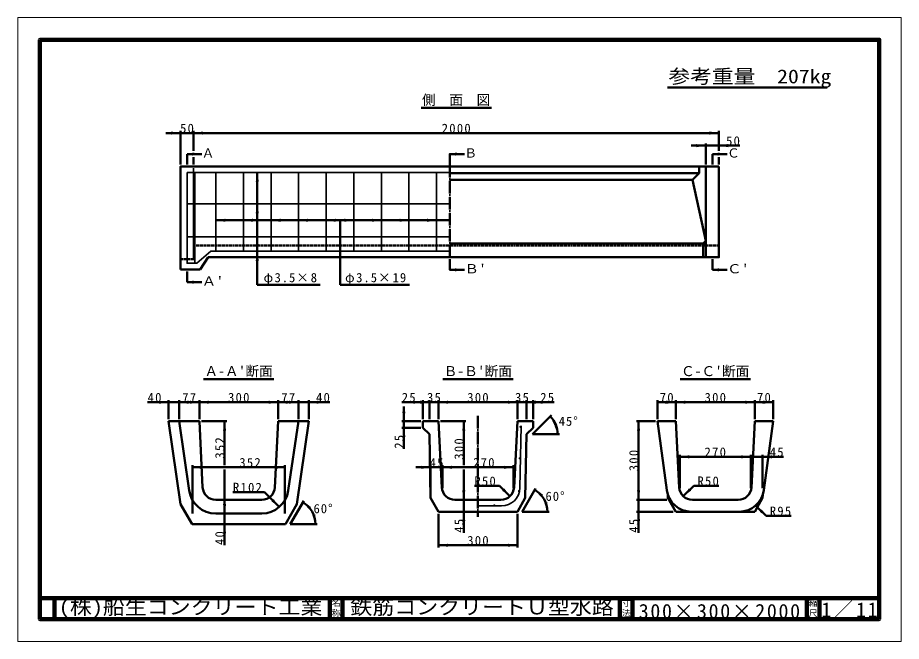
# Model space of a CAD drawing. Units: millimetres, scale not verified. Extents: x -2102 to 2102, y -1485 to 1485.
import ezdxf
from ezdxf.enums import TextEntityAlignment as Align

# ---------------------------------------------------------------- set-up
doc = ezdxf.new("R2010")
doc.units = ezdxf.units.MM
doc.header["$LTSCALE"] = 5
doc.linetypes.add('DOTTED', pattern=[1.75, 0.25, -1.5])
doc.linetypes.add('LONG_DASHED_DOTTED', pattern=[15.25, 12, -1.5, 0.25, -1.5])
doc.layers.add('0-0_V-nasSTD', color=7, linetype='Continuous', lineweight=50)
doc.layers.add('0-1_0', color=7, linetype='Continuous', lineweight=50)
doc.styles.add('ＭＳ ゴシック', font='')
doc.styles.get('ＭＳ ゴシック').set_extended_font_data('MS Gothic')

msp = doc.modelspace()

# ---------------------------------------------------------------- linework, layer by layer
at = {"layer": '0-0_V-nasSTD', "lineweight": 100}
for p, q in [((-1997.5, 1380), (-1997.5, -1380)), ((-1927.5, -1280), (-1927.5, -1380)), ((-617.5, -1280), (-617.5, -1380)), ((-557.5, -1280), (-557.5, -1380)), ((762.5, -1280), (762.5, -1380)), ((822.5, -1280), (822.5, -1380)), ((1652.5, -1280), (1652.5, -1380)), ((1652.5, -1280), (1652.5, -1380)), ((1712.5, -1280), (1712.5, -1380)), ((-1997.5, -1380), (1997.5, -1380))]:
    msp.add_line(p, q, dxfattribs=at)
at = {"layer": '0-0_V-nasSTD'}
for p, q in [((-1327.956, 945.463), (-1327.956, 785.463)), ((-1265.456, 945.463), (-1265.456, 850.463)), ((-1265.456, 935.463), (1234.544, 935.463)), ((1234.544, 945.463), (1234.544, 850.463)), ((1172.044, 885.463), (1172.044, 785.463)), ((1172.044, 875.463), (1102.044, 875.463)), ((-1296.706, 785.463), (-1296.706, 835.463)), ((-1226.706, 835.463), (-1296.706, 835.463)), ((-1265.456, 820.463), (-1265.456, 785.463)), ((1203.294, 785.463), (1203.294, 835.463)), ((1273.294, 835.463), (1203.294, 835.463)), ((1234.544, 820.463), (1234.544, 785.463)), ((1140.044, 775.463), (1140.044, 744.213)), ((1172.044, 344.213), (1172.044, 775.463)), ((-962.331, 748.273), (-962.331, 213.273)), ((1140.044, 744.213), (-46.706, 744.213)), ((1108.794, 712.963), (1140.044, 744.213)), ((1108.794, 712.963), (-46.706, 712.963)), ((-46.706, 520.154), (-1159.206, 520.154)), ((-568.581, 520.154), (-568.581, 213.279)), ((1172.044, 409.477), (-46.706, 409.477)), ((-1196.706, 344.213), (-1234.206, 285.463)), ((1203.294, 334.213), (1203.294, 284.213)), ((-1234.206, 285.463), (-1327.956, 285.463)), ((-1296.706, 275.463), (-1296.706, 225.463)), ((1273.294, 284.213), (1203.294, 284.213)), ((-1226.706, 225.463), (-1296.706, 225.463)), ((-962.331, 213.273), (-662.331, 213.273)), ((-568.581, 213.279), (-238.581, 213.279)), ((-79.341, -236.337), (254.915, -236.337)), ((-1384.22, -336.337), (-1384.22, -426.337)), ((-1334.22, -336.337), (-1334.22, -426.337)), ((-1237.97, -336.337), (-1237.97, -426.337)), ((-862.97, -336.337), (-862.97, -426.337)), ((-766.72, -336.337), (-766.72, -426.337)), ((-716.72, -336.337), (-716.72, -426.337)), ((-174.713, -336.337), (-174.713, -426.337)), ((-143.463, -336.337), (-143.463, -426.337)), ((-99.713, -336.337), (-99.713, -426.337)), ((275.287, -336.337), (275.287, -426.337)), ((319.037, -336.337), (319.037, -426.337)), ((350.287, -336.337), (350.287, -426.337)), ((942.287, -336.337), (942.287, -426.337)), ((1029.787, -336.337), (1029.787, -426.337)), ((1404.787, -336.337), (1404.787, -426.337)), ((1492.287, -336.337), (1492.287, -426.337)), ((-1384.22, -346.337), (-1484.22, -346.337)), ((-1384.22, -346.337), (-1334.22, -346.337)), ((-1334.22, -346.337), (-1237.97, -346.337)), ((-1237.97, -346.337), (-862.97, -346.337)), ((-716.72, -346.337), (-616.72, -346.337)), ((-174.713, -346.337), (-274.713, -346.337)), ((-264.713, -436.337), (-264.713, -366.337)), ((-174.713, -346.337), (-143.463, -346.337)), ((-143.463, -346.337), (-99.713, -346.337)), ((-99.713, -346.337), (275.287, -346.337)), ((350.287, -346.337), (450.287, -346.337)), ((942.287, -346.337), (1029.787, -346.337)), ((1029.787, -346.337), (1404.787, -346.337)), ((1492.287, -346.337), (1404.787, -346.337)), ((437.831, -408.328), (347.322, -498.837)), ((-1237.97, -436.337), (-1384.22, -436.337)), ((-1384.22, -436.337), (-1326.922, -831.808)), ((-1334.22, -436.337), (-1286.294, -767.12)), ((-1237.97, -436.337), (-1222.189, -751.958)), ((-1227.97, -436.337), (-1107.97, -436.337)), ((-1117.97, -436.337), (-1117.97, -646.337)), ((-878.751, -751.958), (-862.97, -436.337)), ((-862.97, -436.337), (-716.72, -436.337)), ((-766.72, -436.337), (-814.646, -767.12)), ((-716.72, -436.337), (-774.018, -831.808)), ((-274.713, -436.337), (-184.713, -436.337)), ((-264.713, -467.587), (-264.713, -436.337)), ((-174.713, -436.337), (-174.713, -467.587)), ((-99.713, -436.337), (-174.713, -436.337)), ((-99.713, -436.337), (-83.932, -751.958)), ((-89.713, -436.337), (30.287, -436.337)), ((20.287, -436.337), (20.287, -646.337)), ((259.506, -751.958), (275.287, -436.337)), ((275.287, -436.337), (350.287, -436.337)), ((350.287, -467.587), (350.287, -436.337)), ((842.287, -436.337), (932.287, -436.337)), ((852.287, -436.337), (852.287, -811.337)), ((1029.787, -436.337), (942.287, -436.337)), ((942.287, -436.337), (986.046, -764.532)), ((1029.787, -436.337), (1045.568, -751.958)), ((1389.006, -751.958), (1404.787, -436.337)), ((1404.787, -436.337), (1492.287, -436.337)), ((1448.528, -764.532), (1492.287, -436.337)), ((-274.713, -467.587), (-184.713, -467.587)), ((-264.713, -467.587), (-264.713, -567.587)), ((350.287, -467.587), (319.037, -498.837)), ((475.322, -498.837), (347.322, -498.837)), ((1048.537, -596.337), (1048.537, -756.337)), ((1386.037, -606.337), (1048.537, -606.337)), ((1386.037, -596.337), (1386.037, -756.337)), ((1442.287, -596.337), (1442.287, -756.337)), ((-1270.47, -646.337), (-1270.47, -876.337)), ((-1270.47, -656.337), (-830.47, -656.337)), ((-1117.97, -666.337), (-1117.97, -876.337)), ((-830.47, -646.337), (-830.47, -876.337)), ((-137.213, -646.337), (-137.213, -756.337)), ((-80.963, -646.337), (-80.963, -756.337)), ((-80.963, -656.337), (256.537, -656.337)), ((20.287, -666.337), (20.287, -811.337)), ((256.537, -646.337), (256.537, -756.337)), ((70.663, -744.624), (190.663, -744.624)), ((240.161, -794.122), (190.663, -744.624)), ((298.381, -867.587), (362.381, -756.736)), ((1064.914, -794.122), (1114.411, -744.624)), ((1114.411, -744.624), (1234.411, -744.624)), ((-1078.096, -774.53), (-928.096, -774.53)), ((-857.386, -845.241), (-928.096, -774.53)), ((-1326.922, -831.808), (-1272.345, -926.337)), ((-1159.767, -811.337), (-941.173, -811.337)), ((-828.595, -926.337), (-774.018, -831.808)), ((-805.501, -926.337), (-741.501, -815.486)), ((-21.51, -811.337), (197.084, -811.337)), ((842.287, -811.337), (987.287, -811.337)), ((852.287, -811.337), (852.287, -867.587)), ((1107.99, -811.337), (1326.584, -811.337)), ((1409.043, -838.183), (1458.541, -887.68)), ((-1160.111, -876.337), (-940.828, -876.337)), ((-99.713, -867.587), (275.287, -867.587)), ((-99.713, -877.587), (-99.713, -1037.587)), ((275.287, -877.587), (275.287, -1037.587)), ((426.381, -867.587), (298.381, -867.587)), ((842.287, -867.587), (1017.287, -867.587)), ((852.287, -867.587), (852.287, -967.587)), ((1029.787, -867.587), (1404.787, -867.587)), ((1458.541, -887.68), (1578.541, -887.68)), ((-1272.345, -926.337), (-828.595, -926.337)), ((-677.501, -926.337), (-805.501, -926.337)), ((-99.713, -1027.587), (275.287, -1027.587))]:
    msp.add_line(p, q, dxfattribs=at)
at = {"layer": '0-0_V-nasSTD', "linetype": 'DOTTED'}
for p, q in [((-1265.456, 335.463), (-1265.456, 775.463)), ((1234.544, 400.463), (-1265.456, 400.463)), ((-1265.456, 335.463), (-1327.956, 335.463))]:
    msp.add_line(p, q, dxfattribs=at)
at = {"layer": '0-0_V-nasSTD', "linetype": 'LONG_DASHED_DOTTED'}
for p, q in [((-46.706, 783.463), (-46.706, 336.213)), ((87.787, -411.337), (87.787, -892.587))]:
    msp.add_line(p, q, dxfattribs=at)
at = {"layer": '0-0_V-nasSTD', "lineweight": 35}
for p, q in [((-1296.706, 748.279), (-46.706, 748.279)), ((-1259.206, 748.279), (-1259.206, 315.154)), ((-1159.206, 373.79), (-1159.206, 748.279)), ((-1027.956, 748.279), (-1027.956, 373.79)), ((-896.706, 748.279), (-896.706, 373.79)), ((-765.456, 748.279), (-765.456, 373.79)), ((-634.206, 373.79), (-634.206, 748.279)), ((-502.956, 748.279), (-502.956, 373.79)), ((-371.706, 373.79), (-371.706, 748.279)), ((-240.456, 748.279), (-240.456, 373.79)), ((-109.206, 748.279), (-109.206, 373.79)), ((-1296.706, 598.279), (-46.706, 598.279)), ((-46.706, 442.029), (-1296.706, 442.029)), ((-1182.706, 373.79), (-46.706, 373.79)), ((287.525, -754.169), (293.444, -458.228)), ((87.787, -840.41), (199.543, -840.41))]:
    msp.add_line(p, q, dxfattribs=at)
at = {"layer": '0-0_V-nasSTD', "lineweight": 18}
for points in [[(-2102.5, -1485), (-2102.5, 1485), (2102.5, 1485), (2102.5, -1485)], [(-2002.5, -1385), (-2002.5, 1385), (2002.5, 1385), (2002.5, -1385)]]:
    msp.add_lwpolyline(points, close=True, dxfattribs=at)
at = {"layer": '0-0_V-nasSTD', "lineweight": 100}
msp.add_lwpolyline([(1997.5, -1380), (1997.5, 1380), (-1997.5, 1380)], dxfattribs=at)
at = {"layer": '0-0_V-nasSTD'}
for points in [[(-1265.456, 935.463), (-1327.956, 935.463), (-1397.956, 935.463)], [(1172.044, 875.463), (1234.544, 875.463), (1334.544, 875.463)], [(23.294, 835.463), (-46.706, 835.463), (-46.706, 785.463)], [(-1327.956, 285.463), (-1327.956, 775.463), (1234.544, 775.463)], [(1234.544, 775.463), (1234.544, 344.213), (-1196.706, 344.213)], [(1108.794, 712.963), (1172.044, 421.977), (1159.544, 409.477), (1159.544, 344.213)], [(23.294, 284.213), (-46.706, 284.213), (-46.706, 334.213)], [(-716.72, -346.337), (-766.72, -346.337), (-862.97, -346.337)], [(350.287, -346.337), (319.037, -346.337), (275.287, -346.337)], [(-174.713, -467.587), (-143.463, -498.837), (-137.393, -802.323), (-99.713, -867.587)], [(275.287, -867.587), (312.968, -802.323), (319.037, -498.837)], [(1542.287, -606.337), (1442.287, -606.337), (1386.037, -606.337)], [(-207.213, -656.337), (-137.213, -656.337), (-80.963, -656.337)], [(991.831, -788.518), (992.107, -802.323), (1029.787, -867.587)], [(1404.787, -867.587), (1442.468, -802.323), (1442.744, -788.518)], [(20.287, -811.337), (20.287, -867.587), (20.287, -967.587)], [(-1117.97, -876.337), (-1117.97, -926.337), (-1117.97, -1026.337)]]:
    msp.add_lwpolyline(points, dxfattribs=at)
at = {"layer": '0-0_V-nasSTD', "lineweight": 35}
msp.add_lwpolyline([(-1182.706, 373.79), (-1249.206, 315.154), (-1296.706, 315.154), (-1296.706, 748.279)], dxfattribs=at)
for centre in [(290.938, -463.543), (287.938, -613.543), (283.364, -769.771), (165.912, -838.01)]:
    msp.add_circle(centre, 2.4, dxfattribs=at)
at = {"layer": '0-0_V-nasSTD'}
for centre, radius, start, end in [((347.322, -498.837), 120, 0, 45), ((-1159.767, -748.837), 62.5, 182.8624, 270), ((-941.173, -748.837), 62.5, 270, 357.1376), ((-21.51, -748.837), 62.5, 182.8624, 270), ((197.084, -748.837), 62.5, 270, 357.13759), ((197.084, -748.837), 62.5, 270, 357.1376), ((1107.99, -748.837), 62.5, 182.8624, 270), ((1326.584, -748.837), 62.5, 270, 357.1376), ((-1160.111, -748.837), 127.5, 188.24401, 270), ((-940.828, -748.837), 127.5, 270, 351.75599), ((298.381, -867.587), 120, 360, 60), ((1103.755, -748.837), 118.75, 187.59464, 270), ((1330.82, -748.837), 118.75, 270, 352.40536), ((-805.501, -926.337), 120, 360, 60)]:
    msp.add_arc(centre, radius, start, end, dxfattribs=at)
at = {"layer": '0-0_V-nasSTD', "lineweight": 35}
msp.add_arc((199.543, -752.41), 88, 270, 358.85424, dxfattribs=at)
at = {"layer": '0-0_V-nasSTD'}
for points in [[(-1372.956, 927.963), (-1372.956, 942.963), (-1327.956, 935.463)], [(-1265.456, 935.463), (-1220.456, 927.963), (-1220.456, 942.963)], [(1189.544, 927.963), (1189.544, 942.963), (1234.544, 935.463)], [(-1271.706, 827.963), (-1271.706, 842.963), (-1226.706, 835.463)], [(-21.706, 827.963), (-21.706, 842.963), (23.294, 835.463)], [(1127.044, 867.963), (1127.044, 882.963), (1172.044, 875.463)], [(1228.294, 827.963), (1228.294, 842.963), (1273.294, 835.463)], [(1234.544, 875.463), (1279.544, 867.963), (1279.544, 882.963)], [(-969.831, 703.273), (-962.331, 748.273), (-954.831, 703.273)], [(-969.831, 553.279), (-962.331, 598.279), (-954.831, 553.279)], [(-1159.206, 520.154), (-1114.206, 512.654), (-1114.206, 527.654)], [(-1027.956, 520.154), (-982.956, 512.654), (-982.956, 527.654)], [(-896.706, 520.154), (-851.706, 512.654), (-851.706, 527.654)], [(-765.456, 520.154), (-720.456, 512.654), (-720.456, 527.654)], [(-634.206, 520.154), (-589.206, 512.654), (-589.206, 527.654)], [(-547.956, 512.654), (-547.956, 527.654), (-502.956, 520.154)], [(-416.706, 512.654), (-416.706, 527.654), (-371.706, 520.154)], [(-285.456, 512.654), (-285.456, 527.654), (-240.456, 520.154)], [(-154.206, 512.654), (-154.206, 527.654), (-109.206, 520.154)], [(-969.831, 397.029), (-962.331, 442.029), (-954.831, 397.029)], [(-969.831, 326.393), (-962.331, 371.393), (-954.831, 326.393)], [(-21.706, 276.713), (-21.706, 291.713), (23.294, 284.213)], [(1228.294, 276.713), (1228.294, 291.713), (1273.294, 284.213)], [(-1271.706, 217.963), (-1271.706, 232.963), (-1226.706, 225.463)], [(-1429.22, -353.837), (-1429.22, -338.837), (-1384.22, -346.337)], [(-1334.22, -346.337), (-1289.22, -353.837), (-1289.22, -338.837)], [(-1282.97, -353.837), (-1282.97, -338.837), (-1237.97, -346.337)], [(-1237.97, -346.337), (-1192.97, -353.837), (-1192.97, -338.837)], [(-907.97, -353.837), (-907.97, -338.837), (-862.97, -346.337)], [(-862.97, -346.337), (-817.97, -353.837), (-817.97, -338.837)], [(-811.72, -353.837), (-811.72, -338.837), (-766.72, -346.337)], [(-716.72, -346.337), (-671.72, -353.837), (-671.72, -338.837)], [(-219.713, -353.837), (-219.713, -338.837), (-174.713, -346.337)], [(-188.463, -353.837), (-188.463, -338.837), (-143.463, -346.337)], [(-99.713, -346.337), (-54.713, -353.837), (-54.713, -338.837)], [(230.287, -353.837), (230.287, -338.837), (275.287, -346.337)], [(319.037, -346.337), (364.037, -353.837), (364.037, -338.837)], [(350.287, -346.337), (395.287, -353.837), (395.287, -338.837)], [(942.287, -346.337), (987.287, -353.837), (987.287, -338.837)], [(984.787, -353.837), (984.787, -338.837), (1029.787, -346.337)], [(1029.787, -346.337), (1074.787, -353.837), (1074.787, -338.837)], [(1359.787, -353.837), (1359.787, -338.837), (1404.787, -346.337)], [(1404.787, -346.337), (1449.787, -353.837), (1449.787, -338.837)], [(1447.287, -353.837), (1447.287, -338.837), (1492.287, -346.337)], [(-272.213, -391.337), (-264.713, -436.337), (-257.213, -391.337)], [(432.174, -413.985), (451.049, -455.518), (463.499, -447.151)], [(-1125.47, -481.337), (-1117.97, -436.337), (-1110.47, -481.337)], [(12.787, -481.337), (20.287, -436.337), (27.787, -481.337)], [(288.548, -463.77), (289.127, -461.968), (292.898, -464.927)], [(289.127, -461.968), (290.832, -461.145), (292.898, -464.927)], [(290.832, -461.145), (292.603, -461.815), (292.898, -464.927)], [(292.603, -461.815), (292.898, -464.927), (293.338, -463.559)], [(451.17, -456.171), (465.881, -453.239), (467.322, -498.837)], [(844.787, -481.337), (852.287, -436.337), (859.787, -481.337)], [(-272.213, -512.587), (-264.713, -467.587), (-257.213, -512.587)], [(288.548, -463.77), (289.456, -465.431), (292.898, -464.927)], [(289.456, -465.431), (291.285, -465.918), (292.898, -464.927)], [(285.548, -613.77), (286.127, -611.968), (289.898, -614.927)], [(285.548, -613.77), (286.456, -615.431), (289.898, -614.927)], [(286.127, -611.968), (287.832, -611.145), (289.898, -614.927)], [(286.456, -615.431), (288.285, -615.918), (289.898, -614.927)], [(287.832, -611.145), (289.603, -611.815), (289.898, -614.927)], [(289.603, -611.815), (289.898, -614.927), (290.338, -613.559)], [(1048.537, -606.337), (1093.537, -613.837), (1093.537, -598.837)], [(1341.037, -613.837), (1341.037, -598.837), (1386.037, -606.337)], [(1442.287, -606.337), (1487.287, -613.837), (1487.287, -598.837)], [(-1270.47, -656.337), (-1225.47, -663.837), (-1225.47, -648.837)], [(-875.47, -663.837), (-875.47, -648.837), (-830.47, -656.337)], [(-182.213, -663.837), (-182.213, -648.837), (-137.213, -656.337)], [(-80.963, -656.337), (-35.963, -663.837), (-35.963, -648.837)], [(211.537, -663.837), (211.537, -648.837), (256.537, -656.337)], [(12.787, -766.337), (20.287, -811.337), (27.787, -766.337)], [(203.038, -767.605), (213.644, -756.998), (240.161, -794.122)], [(280.982, -769.481), (281.933, -767.844), (284.983, -771.542)], [(280.982, -769.481), (281.513, -771.298), (284.983, -771.542)], [(281.513, -771.298), (283.196, -772.165), (284.983, -771.542)], [(281.933, -767.844), (283.774, -767.406), (284.983, -771.542)], [(283.774, -767.406), (284.983, -771.542), (285.361, -768.438)], [(284.983, -771.542), (285.361, -768.438), (285.705, -770.3)], [(358.381, -763.664), (388.232, -798.164), (397.807, -786.617)], [(844.787, -766.337), (852.287, -811.337), (859.787, -766.337)], [(1064.914, -794.122), (1091.43, -756.998), (1102.037, -767.605)], [(-1125.47, -831.337), (-1117.97, -876.337), (-1110.47, -831.337)], [(-894.509, -818.724), (-883.902, -808.118), (-857.386, -845.241)], [(-745.501, -822.414), (-715.65, -856.914), (-706.075, -845.367)], [(163.54, -838.373), (164.014, -836.541), (164.541, -839.979)], [(164.014, -836.541), (164.541, -839.979), (165.669, -835.622)], [(164.541, -839.979), (165.669, -835.622), (167.476, -836.189)], [(164.541, -839.979), (167.476, -836.189), (168.309, -837.888)], [(164.541, -839.979), (167.652, -839.663), (168.309, -837.888)], [(164.541, -839.979), (165.912, -840.41), (167.652, -839.663)], [(403.239, -824.553), (418.015, -821.968), (418.381, -867.587)], [(1409.043, -838.183), (1435.56, -875.306), (1446.166, -864.699)], [(-700.643, -883.303), (-685.867, -880.718), (-685.501, -926.337)], [(12.787, -912.587), (20.287, -867.587), (27.787, -912.587)], [(844.787, -912.587), (852.287, -867.587), (859.787, -912.587)], [(-1125.47, -971.337), (-1117.97, -926.337), (-1110.47, -971.337)], [(-99.713, -1027.587), (-54.713, -1035.087), (-54.713, -1020.087)], [(230.287, -1035.087), (230.287, -1020.087), (275.287, -1027.587)]]:
    msp.add_solid(points, dxfattribs=at)
at = {"layer": '0-1_0'}
for p, q in [((990, 1152.5), (1749.5, 1152.5)), ((-182.456, 1055.463), (151.544, 1055.463)), ((-1217.598, -236.337), (-883.342, -236.337)), ((1050.159, -236.337), (1384.415, -236.337))]:
    msp.add_line(p, q, dxfattribs=at)
at = {"layer": '0-1_0', "lineweight": 100}
msp.add_line((-1997.5, -1280), (1997.5, -1280), dxfattribs=at)

# ---------------------------------------------------------------- texts
at = {"layer": '0-0_V-nasSTD', "style": 'ＭＳ ゴシック'}
for s, height, width, p in [('参考重量\u3000207kg', 65.98, 1.15, (994, 1152.5)), ("Ｂ'", 43.99, 1.15, (23.294, 254.213)), ("Ｃ'", 43.99, 1.15, (1273.294, 254.213)), ("Ａ'", 43.99, 1.15, (-1226.706, 195.463)), ('(株)船生コンクリート工業', 69.65, 1.1, (-1906.166, -1377.45)), ('鉄筋コンクリートＵ型水路', 69.65, 1.1, (-519.75, -1377.53))]:
    msp.add_text(s, height=height, dxfattribs=dict(at, width=width)).set_placement(p, align=Align.BOTTOM_LEFT)
for s, height, p in [('側\u3000面\u3000図', 47.65, (-178.46, 1055.463)), ('Ａ', 43.99, (-1226.706, 805.463)), ('Ｂ', 43.99, (23.294, 805.463)), ('Ｃ', 43.99, (1273.294, 805.463)), ("Ａ-Ａ'断面", 47.65, (-1213.602, -236.337)), ("Ｂ-Ｂ'断面", 47.65, (-75.345, -236.337)), ("Ｃ-Ｃ'断面", 47.65, (1054.155, -236.337)), ('名', 30.79, (-608.518, -1326.001)), ('寸', 30.79, (771.482, -1326.001)), ('縮', 30.79, (1661.482, -1326.001)), ('称', 30.79, (-608.524, -1375.99)), ('法', 30.79, (771.476, -1375.99)), ('尺', 30.79, (1661.476, -1375.99))]:
    msp.add_text(s, height=height, dxfattribs=at).set_placement(p, align=Align.BOTTOM_LEFT)
at = {"layer": '0-0_V-nasSTD', "attachment_point": 7, "style": 'ＭＳ ゴシック'}
for s, insert, char_height in [('\\T1.2;50', (-1329.697, 935.463), 43.99), ('\\T1.2;2000', (-84.562, 935.463), 43.99), ('\\T1.2;50', (1268.544, 875.463), 43.99), ('\\T1.15;φ3.5×8', (-932.331, 213.273), 43.99), ('\\T1.16;φ3.5×19', (-544.581, 213.279), 43.99), ('\\T1.2;40', (-1484.22, -346.337), 43.99), ('\\T1.2;77', (-1319.085, -346.337), 43.99), ('\\T1.2;300', (-1101.457, -346.337), 43.99), ('\\T1.2;77', (-847.835, -346.337), 43.99), ('\\T1.2;40', (-682.72, -346.337), 43.99), ('\\T1.2;25', (-274.713, -346.337), 43.99), ('\\T1.2;35', (-154.578, -346.337), 43.99), ('\\T1.2;300', (36.8, -346.337), 43.99), ('\\T1.2;35', (264.172, -346.337), 43.99), ('\\T1.2;25', (384.287, -346.337), 43.99), ('\\T1.2;70', (953.047, -346.337), 43.99), ('\\T1.2;300', (1166.3, -346.337), 43.99), ('\\T1.2;70', (1415.547, -346.337), 43.99), ('\\T1.15;45°', (472.214, -459.454), 43.99), ('\\T1.2;270', (1166.3, -606.337), 43.99), ('\\T1.2;45', (1476.287, -606.337), 43.99), ('\\T1.2;352', (-1047.707, -656.337), 43.99), ('\\T1.2;45', (-142.078, -656.337), 43.99), ('\\T1.2;270', (64.925, -656.337), 43.99), ('\\T1.2;R50', (70.663, -744.624), 43.99), ('\\T1.2;R50', (1132.411, -744.624), 43.99), ('\\T1.2;R102', (-1078.096, -774.53), 43.99), ('\\T1.15;60°', (409.327, -816.834), 43.99), ('\\T1.15;60°', (-694.555, -875.584), 43.99), ('\\T1.2;R95', (1476.541, -887.68), 43.99), ('\\T1.2;300', (36.8, -1027.587), 43.99), ('\\T1.16;1／11', (1722, -1377.418), 69.65), ('\\T1.17;300×300×2000', (852.75, -1377.53), 69.65)]:
    msp.add_mtext(s, dxfattribs=dict(at, insert=insert, char_height=char_height))
at = {"layer": '0-0_V-nasSTD', "char_height": 43.99, "attachment_point": 7, "rotation": 90, "style": 'ＭＳ ゴシック'}
for s, insert in [('\\T1.2;352', (-1117.97, -614.824)), ('\\T1.2;25', (-264.713, -567.587)), ('\\T1.2;300', (20.287, -619.825)), ('\\T1.2;300', (852.287, -674.824)), ('\\T1.2;45', (20.287, -967.587)), ('\\T1.2;45', (852.287, -967.587)), ('\\T1.2;40', (-1117.97, -1026.337))]:
    msp.add_mtext(s, dxfattribs=dict(at, insert=insert))

doc.saveas('drawing.dxf')
